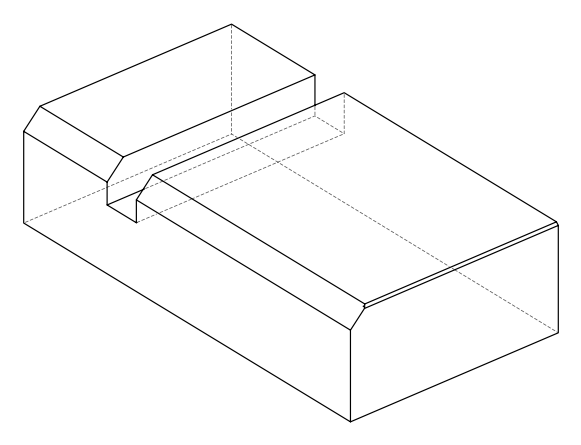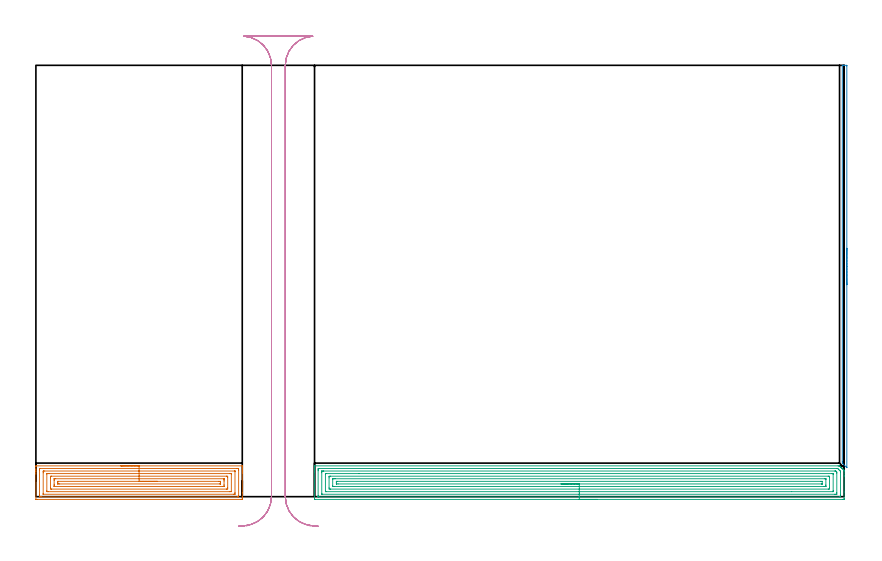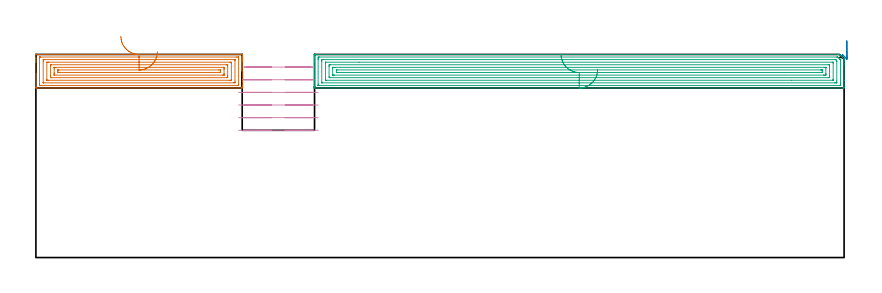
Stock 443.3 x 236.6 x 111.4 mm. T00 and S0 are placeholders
(PLAN: 4 operations, 1 tool changes, 32.5 min)
(1 AREA_MILL | FG_CHAMFER_SURFACE | UGT0205_001 | 6.62 min | 20466 mm3)
(2 AREA_MILL_1 | FG_CHAMFER_SURFACE_1 | UGT0205_001 | 1.91 min | 696 mm3)
(3 AREA_MILL_2 | FG_CHAMFER_SURFACE_2 | UGT0205_001 | 16.54 min | 50468 mm3)
(4 MILL_RECTANGULAR_SLOT | SLOT_RECTANGULAR | UGT0201_004 | Follow Part, ap 8, ae 75% | 7.44 min | 387230 mm3)
(TOOL UGT0205_001 | Chamfer Mill 20 x 3 x 45 deg. | D20 FL50 Z2)
(TOOL UGT0201_004 | End Mill 32 mm | D32 FL53 Z6)
(OP 1 AREA_MILL)
G17 G21 G94 G90
T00 M6
G54
G17 G0 G90 X46.6 Y16.9 S1061 M3
G43 Z121.4 H0
G94 G1 X46.638 Z120.528 F250.
X46.752 Z119.663
X46.941 Z118.812
X47.203 Z117.98
X47.537 Z117.174
X47.94 Z116.4
X48.408 Z115.664
X48.94 Z114.972
X49.529 Z114.329
X50.172 Z113.74
X50.864 Z113.208
X51.6 Z112.74
X52.374 Z112.337
X53.18 Z112.003
X54.012 Z111.741
X54.864 Z111.552
X55.728 Z111.438
X56.6 Z111.4
X113.081
X113.19 Y16.894 Z111.392
X113.2 Y16.679 Z111.178
Y16.017 Z110.516
Y15.2 Z109.699
Y14.73 Z109.226
Y14.495 Z108.992
Y13.851 Z108.348
Y13.616 Z108.113
Y12.972 Z107.466
Y2.069 Z96.566
Y-0.208 Z94.288
Y-0.531 Z93.966
X113.195 Y-1.087 Z93.41
X113.19 Y-1.491 Z93.005
X113.049 Y-1.495 Z93.003
X112.636 Y-1.5 Z93.
X0.564
X0.087 Y-1.494 Z93.003
X0.01 Y-1.491 Z93.005
X0. Y-1.409 Z93.088
Y12.415 Z106.91
Y12.972 Z107.466
Y13.616 Z108.113
Y13.851 Z108.348
Y14.495 Z108.992
Y14.73 Z109.226
Y15.2 Z109.698
X0.001 Y16.681 Z111.179
X0.01 Y16.894 Z111.392
X0.119 Y16.9 Z111.4
X56.6
Y15.486 Z109.986
X110.092
X110.857 Y15.484 Z109.984
X110.984 Y15.483 Z109.983
X111.181 Y15.479 Z109.979
X111.19 Y15.416 Z109.916
X111.197 Y15.273 Z109.773
X111.199 Y14.73 Z109.23
X111.2 Y14.391 Z108.891
X111.199 Y0.67 Z95.17
X111.198 Y0.334 Z94.834
X111.19 Y-0.006 Z94.494
X111.183 Y-0.079 Z94.421
X111.144 Y-0.081 Z94.419
X111.049 Y-0.084 Z94.416
X110.857 Y-0.085 Z94.415
X110.733 Y-0.086 Z94.414
X3.108
X2.343 Y-0.085 Z94.415
X2.216 Y-0.083 Z94.417
X2.019 Y-0.079 Z94.421
X2.01 Y-0.016 Z94.484
X2.003 Y0.127 Z94.627
X2.001 Y0.67 Z95.17
X2. Y1.009 Z95.509
X2.001 Y14.73 Z109.23
X2.002 Y15.066 Z109.566
X2.01 Y15.406 Z109.906
X2.017 Y15.479 Z109.979
X2.056 Y15.481 Z109.981
X2.151 Y15.484 Z109.984
X2.343 Y15.485 Z109.985
X2.467 Y15.486 Z109.986
X56.6
Y14.071 Z108.571
X109.078
X109.153 Y14.07 Z108.57
X109.178 Y14.068 Z108.568
X109.187 Y14.066 Z108.566
X109.19 Y14.05 Z108.55
X109.196 Y13.971 Z108.471
X109.199 Y13.851 Z108.351
X109.2 Y13.731 Z108.231
Y2.308 Z96.808
X109.196 Y1.549 Z96.049
X109.194 Y1.435 Z95.935
X109.181 Y1.336 Z95.836
X109.078 Y1.334 Z95.834
X108.412 Y1.329 Z95.829
X4.122
X4.047 Y1.33 Z95.83
X4.022 Y1.332 Z95.832
X4.013 Y1.334 Z95.834
X4.01 Y1.35 Z95.85
X4.004 Y1.429 Z95.929
X4.001 Y1.549 Z96.049
X4. Y1.669 Z96.169
Y13.092 Z107.592
X4.004 Y13.851 Z108.351
X4.006 Y13.965 Z108.465
X4.019 Y14.064 Z108.564
X4.122 Y14.066 Z108.566
X4.788 Y14.071 Z108.571
X56.6
Y12.657 Z107.157
X106.41
X106.731 Y12.655 Z107.155
X107.106 Y12.65 Z107.15
X107.19 Y12.648 Z107.148
X107.194 Y12.501 Z107.001
X107.199 Y12.192 Z106.692
Y2.916 Z97.416
X107.197 Y2.819 Z97.319
X107.193 Y2.771 Z97.271
X107.191 Y2.752 Z97.252
X107.169 Y2.75 Z97.25
X106.978 Y2.746 Z97.246
X106.41 Y2.743 Z97.243
X106.091
X6.79
X6.469 Y2.745 Z97.245
X6.094 Y2.75 Z97.25
X6.01 Y2.752 Z97.252
X6.006 Y2.899 Z97.399
X6.001 Y3.208 Z97.708
Y12.484 Z106.984
X6.003 Y12.581 Z107.081
X6.007 Y12.629 Z107.129
X6.009 Y12.648 Z107.148
X6.03 Y12.65 Z107.15
X6.222 Y12.654 Z107.154
X6.79 Y12.657 Z107.157
X7.109
X56.6
Y11.243 Z105.743
X104.603
X104.631 Y11.242 Z105.742
X105.19 Y11.215 Z105.715
X105.199 Y10.654 Z105.154
X105.2 Y5.064 Z99.564
X105.198 Y4.504 Z99.004
X105.19 Y4.185 Z98.685
X104.659 Y4.158 Z98.658
X104.631 Y4.157 Z98.657
X8.597
X8.569 Y4.158 Z98.658
X8.01 Y4.185 Z98.685
X8.001 Y4.746 Z99.246
X8. Y10.336 Z104.836
X8.002 Y10.896 Z105.396
X8.01 Y11.215 Z105.715
X8.541 Y11.242 Z105.742
X8.569 Y11.243 Z105.743
X56.6
Y9.829 Z104.329
X102.978
X103.078 Y9.828 Z104.328
X103.144 Y9.826 Z104.326
X103.181 Y9.822 Z104.322
X103.19 Y9.819 Z104.319
X103.192 Y9.8 Z104.3
X103.198 Y9.457 Z103.957
X103.2 Y9.114 Z103.614
Y8.579 Z103.079
Y6.478 Z100.978
X103.198 Y5.943 Z100.443
X103.195 Y5.604 Z100.104
X103.19 Y5.581 Z100.081
X103.178 Y5.578 Z100.078
X103.134 Y5.575 Z100.075
X103.04 Y5.572 Z100.072
X102.852 Y5.571 Z100.071
X102.339
X10.222
X10.122 Y5.572 Z100.072
X10.056 Y5.574 Z100.074
X10.019 Y5.578 Z100.078
X10.01 Y5.581 Z100.081
X10.008 Y5.6 Z100.1
X10.002 Y5.943 Z100.443
X10. Y6.286 Z100.786
Y6.821 Z101.321
Y8.922 Z103.422
X10.002 Y9.457 Z103.957
X10.005 Y9.796 Z104.296
X10.01 Y9.819 Z104.319
X10.022 Y9.822 Z104.322
X10.066 Y9.825 Z104.325
X10.16 Y9.828 Z104.328
X10.348 Y9.829 Z104.329
X10.861
X56.6
Y8.415 Z102.915
X100.35
X101.073 Y8.412 Z102.912
X101.175 Y8.41 Z102.91
X101.183 Y8.409 Z102.909
X101.19 Y8.375 Z102.875
X101.195 Y8.242 Z102.742
X101.198 Y8.076 Z102.576
X101.2 Y7.45 Z101.95
X101.197 Y7.199 Z101.699
X101.192 Y7.033 Z101.533
X101.188 Y6.99 Z101.49
X101.184 Y6.989 Z101.489
X101.164 Y6.987 Z101.487
X101.073 Y6.986 Z101.486
X100.907 Y6.985 Z101.485
X12.85
X12.127 Y6.988 Z101.488
X12.025 Y6.99 Z101.49
X12.017 Y6.991 Z101.491
X12.01 Y7.025 Z101.525
X12.005 Y7.158 Z101.658
X12.002 Y7.325 Z101.825
X12. Y7.95 Z102.45
X12.003 Y8.201 Z102.701
X12.008 Y8.367 Z102.867
X12.012 Y8.41 Z102.91
X12.016 Y8.411 Z102.911
X12.036 Y8.413 Z102.913
X12.127 Y8.414 Z102.914
X12.293 Y8.415 Z102.915
X56.6
X57.472 Z102.953
X58.336 Z103.067
X59.188 Z103.255
X60.02 Z103.518
X60.826 Z103.852
X61.6 Z104.254
X62.336 Z104.723
X63.028 Z105.254
X63.671 Z105.844
X64.26 Z106.487
X64.792 Z107.179
X65.26 Z107.915
X65.663 Z108.688
X65.997 Z109.494
X66.259 Z110.326
X66.448 Z111.178
X66.562 Z112.043
X66.6 Z112.915
G0 Z121.4
M5
M2
(OP 2 AREA_MILL_1)
G17 G21 G94 G90
T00 M6
G54
G17 G0 G90 X444.8 Y136.25 S1061 M3
G43 Z121.4 H0
Z118.9
G94 G1 Y136.212 Z118.028 F250.
Y136.098 Z117.164
Y135.909 Z116.312
Y135.647 Z115.48
Y135.313 Z114.674
Y134.91 Z113.9
Y134.442 Z113.164
Y133.91 Z112.472
Y133.321 Z111.829
Y132.678 Z111.24
Y131.986 Z110.708
Y131.25 Z110.24
Y130.476 Z109.837
Y129.67 Z109.503
Y128.838 Z109.241
Y127.986 Z109.052
Y127.122 Z108.938
Y126.25 Z108.9
Y16.122
X444.799 Y16.057 Z108.901
X444.792 Y15.907 Z108.907
X442.58 Y18.12 Z111.119
X442.412 Y18.287 Z111.285
X442.305 Y18.398 Z111.391
X442.3 Y19.179 Z111.4
Y236.443
X442.302 Y236.59 Z111.388
X442.43 Y236.598 Z111.262
X442.563 Y236.6 Z111.137
X442.935 Z110.764
X443.55 Z110.145
X444.733 Z108.964
X444.791 Y236.597 Z108.905
X444.798 Y236.443 Z108.902
X444.8 Y236.253 Z108.9
Y126.25
Y125.378 Z108.938
Y124.514 Z109.052
Y123.662 Z109.241
Y122.83 Z109.503
Y122.024 Z109.837
Y121.25 Z110.24
Y120.514 Z110.708
Y119.822 Z111.24
Y119.179 Z111.829
Y118.59 Z112.472
Y118.058 Z113.164
Y117.59 Z113.9
Y117.187 Z114.674
Y116.853 Z115.48
Y116.591 Z116.312
Y116.402 Z117.164
Y116.288 Z118.028
Y116.25 Z118.9
G0 Z121.4
M5
M2
(OP 3 AREA_MILL_2)
G17 G21 G94 G90
T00 M6
G54
G17 G0 G90 X308.05 Y-1.5 S1061 M3
G43 Z121.4 H0
Z103.
G94 G1 X308.012 Z102.128 F250.
X307.898 Z101.264
X307.709 Z100.412
X307.447 Z99.58
X307.113 Z98.774
X306.71 Z98.
X306.242 Z97.264
X305.71 Z96.572
X305.121 Z95.929
X304.478 Z95.34
X303.786 Z94.809
X303.05 Z94.34
X302.276 Z93.937
X301.47 Z93.603
X300.638 Z93.341
X299.786 Z93.152
X298.922 Z93.038
X298.05 Z93.
X153.411 Y-1.499 Z93.001
X152.996 Y-1.495 Z93.003
X152.81 Y-1.492 Z93.005
X152.806 Y-1.087 Z93.41
X152.8 Y-0.486 Z94.011
Y13.25 Z107.745
Y13.851 Z108.345
Y14.406 Z108.903
Y14.73 Z109.226
Y15.285 Z109.781
Y15.608 Z110.103
X152.801 Y16.597 Z111.096
X152.81 Y16.894 Z111.393
X152.964 Y16.9 Z111.4
X440.011
X440.802 Y16.894 Z111.391
X440.904 Y16.796 Z111.293
X441.215 Y16.487 Z110.983
X441.35 Y16.351 Z110.849
X441.515 Y16.186 Z110.684
X441.654 Y16.048 Z110.543
X441.796 Y15.905 Z110.402
X441.947 Y15.754 Z110.251
X442.094 Y15.608 Z110.104
X442.243 Y15.458 Z109.956
X442.38 Y15.321 Z109.819
X442.533 Y15.169 Z109.664
X443.022 Y14.678 Z109.178
X443.284 Y14.414 Z108.912
X443.299 Y14.393 Z108.891
X443.3 Y13.805 Z108.304
Y12.972 Z107.467
Y11.77 Z106.267
Y11.215 Z105.709
Y2.567 Z97.064
Y-1.087 Z93.41
X443.296 Y-1.368 Z93.129
X443.29 Y-1.492 Z93.006
X443.164 Y-1.499 Z92.999
X442.689 Y-1.5 Z93.
X298.05
Y-0.086 Z94.414
X155.196 Y-0.085 Z94.415
X155.071
X154.84 Y-0.08 Z94.42
X154.817 Y-0.079 Z94.421
X154.81 Y-0.067 Z94.433
X154.804 Y-0.037 Z94.463
X154.802 Y-0.007 Z94.493
X154.8 Y0.182 Z94.682
Y0.67 Z95.17
Y14.241 Z108.741
X154.802 Y14.73 Z109.23
X154.807 Y15.113 Z109.613
X154.822 Y15.479 Z109.979
X155.196 Y15.484 Z109.984
X155.322 Y15.485 Z109.985
X439.243
X439.626 Y15.481 Z109.981
X439.721 Y15.479 Z109.979
X439.768 Y15.471 Z109.971
X439.831 Y15.41 Z109.91
X440.011 Y15.238 Z109.738
X440.52 Y14.73 Z109.23
X440.904 Y14.346 Z108.846
X441.149 Y14.095 Z108.595
X441.268 Y13.97 Z108.47
X441.29 Y13.939 Z108.439
X441.294 Y13.906 Z108.406
X441.297 Y13.851 Z108.351
X441.3 Y13.461 Z107.961
Y1.159 Z95.659
X441.298 Y0.67 Z95.17
X441.293 Y0.287 Z94.787
X441.278 Y-0.079 Z94.421
X440.904 Y-0.084 Z94.416
X440.778 Y-0.085 Z94.415
X298.05 Y-0.086 Z94.414
Y1.328 Z95.828
X156.982 Y1.329 Z95.829
X156.907 Y1.33 Z95.83
X156.848 Y1.332 Z95.832
X156.817 Y1.335 Z95.835
X156.81 Y1.371 Z95.871
X156.804 Y1.549 Z96.049
X156.801 Y1.728 Z96.228
X156.8 Y13.151 Z107.651
X156.805 Y13.851 Z108.351
X156.808 Y14.023 Z108.523
X156.822 Y14.065 Z108.565
X156.871 Y14.067 Z108.567
X156.982 Y14.069 Z108.569
X157.651 Y14.071 Z108.571
X157.875 Y14.072 Z108.572
X438.225 Y14.071 Z108.571
X438.449 Y14.07 Z108.57
X438.598 Y14.068 Z108.568
X438.714 Y14.065 Z108.565
X438.763 Y14.025 Z108.525
X438.946 Y13.851 Z108.351
X439.118 Y13.68 Z108.18
X439.288 Y13.501 Z108.001
X439.296 Y13.151 Z107.651
X439.299 Y12.972 Z107.472
X439.3 Y2.249 Z96.749
X439.296 Y1.549 Z96.049
X439.292 Y1.377 Z95.877
X439.278 Y1.335 Z95.835
X439.229 Y1.333 Z95.833
X439.118 Y1.331 Z95.831
X438.449 Y1.329 Z95.829
X438.225 Y1.328 Z95.828
X298.05
Y2.743 Z97.243
X159.34
X158.932 Y2.745 Z97.245
X158.848 Y2.747 Z97.247
X158.817 Y2.749 Z97.249
X158.81 Y2.785 Z97.285
X158.806 Y2.882 Z97.382
X158.8 Y3.275 Z97.775
Y12.093 Z106.593
X158.803 Y12.517 Z107.017
X158.807 Y12.622 Z107.122
X158.809 Y12.644 Z107.144
X158.83 Y12.65 Z107.15
X158.897 Y12.653 Z107.153
X159.089 Y12.656 Z107.156
X177.259 Y12.657 Z107.157
X436.76
X437.168 Y12.655 Z107.155
X437.252 Y12.653 Z107.153
X437.284 Y12.651 Z107.151
X437.29 Y12.615 Z107.115
X437.294 Y12.518 Z107.018
X437.3 Y12.125 Z106.625
Y3.306 Z97.806
X437.297 Y2.883 Z97.383
X437.293 Y2.778 Z97.278
X437.291 Y2.756 Z97.256
X437.27 Y2.75 Z97.25
X437.203 Y2.747 Z97.247
X437.011 Y2.744 Z97.244
X414.546 Y2.743 Z97.243
X298.05
Y4.157 Z98.657
X161.474 Y4.158 Z98.658
X161.446
X160.81 Y4.185 Z98.685
X160.801 Y4.82 Z99.32
Y10.336 Z104.836
X160.803 Y10.969 Z105.469
X160.81 Y11.215 Z105.715
X161.419 Y11.242 Z105.742
X161.446
X434.626
X434.654
X435.29 Y11.215 Z105.715
X435.299 Y10.58 Z105.08
X435.3 Y5.064 Z99.564
X435.297 Y4.431 Z98.931
X435.29 Y4.185 Z98.685
X434.681 Y4.158 Z98.658
X434.654
X298.05 Y4.157 Z98.657
Y5.571 Z100.071
X163.609
X163.232 Y5.573 Z100.073
X162.855 Y5.577 Z100.077
X162.814 Y5.578 Z100.078
X162.809 Y5.613 Z100.113
X162.803 Y5.688 Z100.188
X162.801 Y5.801 Z100.301
X162.8 Y5.943 Z100.443
X162.801 Y9.457 Z103.957
X162.803 Y9.67 Z104.17
X162.807 Y9.776 Z104.276
X162.811 Y9.822 Z104.322
X162.859 Y9.824 Z104.324
X163.232 Y9.827 Z104.327
X163.748 Y9.829 Z104.329
X164.125
X432.491
X432.868 Y9.827 Z104.327
X433.245 Y9.823 Z104.323
X433.287 Y9.822 Z104.322
X433.291 Y9.787 Z104.287
X433.297 Y9.712 Z104.212
X433.299 Y9.599 Z104.099
X433.3 Y9.457 Z103.957
Y6.396 Z100.896
X433.299 Y5.943 Z100.443
X433.297 Y5.73 Z100.23
X433.293 Y5.624 Z100.124
X433.289 Y5.578 Z100.078
X433.241 Y5.576 Z100.076
X432.868 Y5.573 Z100.073
X432.353 Y5.571 Z100.071
X431.975
X298.05
Y6.985 Z101.485
X165.744 Y6.986 Z101.486
X165.018 Y6.989 Z101.489
X164.844 Y6.992 Z101.492
X164.808 Y6.998 Z101.498
X164.806 Y7.005 Z101.505
X164.802 Y7.034 Z101.534
X164.801 Y8.128 Z102.628
X164.803 Y8.271 Z102.771
X164.808 Y8.385 Z102.885
X164.812 Y8.41 Z102.91
X164.815 Y8.411 Z102.911
X164.836 Y8.413 Z102.913
X165.018 Y8.414 Z102.914
X165.184 Y8.415 Z102.915
X430.356 Y8.414 Z102.914
X431.082 Y8.411 Z102.911
X431.256 Y8.408 Z102.908
X431.292 Y8.402 Z102.902
X431.294 Y8.395 Z102.895
X431.298 Y8.366 Z102.866
X431.299 Y7.272 Z101.772
X431.297 Y7.129 Z101.629
X431.292 Y7.015 Z101.515
X431.288 Y6.99 Z101.49
X431.285 Y6.989 Z101.489
X431.264 Y6.987 Z101.487
X431.082 Y6.986 Z101.486
X430.916 Y6.985 Z101.485
X298.05
X297.178 Z101.523
X296.314 Z101.637
X295.462 Z101.826
X294.63 Z102.088
X293.824 Z102.422
X293.05 Z102.825
X292.314 Z103.294
X291.622 Z103.825
X290.979 Z104.414
X290.39 Z105.057
X289.858 Z105.75
X289.39 Z106.485
X288.987 Z107.259
X288.653 Z108.065
X288.391 Z108.897
X288.202 Z109.749
X288.088 Z110.614
X288.05 Z111.485
G0 Z121.4
M5
M2
(OP 4 MILL_RECTANGULAR_SLOT)
G17 G21 G94 G90
T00 M6
G54
G17 G0 G90 X150.599 Y-16.129 S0 M3
G43 Z121.4 H0
Z104.467
G94 G1 X147.752 Y-15.183 F250.
G2 X136.8 Y0. R16. F500.
G1 Y236.6
G2 X151.821 Y252.57 R16.
G1 Y252.6
X114.179
Y252.57
G2 X129.2 Y236.6 R16.
G1 Y0.
G2 X118.248 Y-15.183 R16.
G1 X115.401 Y-16.129 F250.
G0 X152.727 Y-16.279 Z97.533
G1 X149.781 Y-15.713
G2 X136.8 Y0. R16. F500.
G1 Y236.6
G2 X151.821 Y252.57 R16.
G1 Y252.6
X114.179
Y252.57
G2 X129.2 Y236.6 R16.
G1 Y0.
G2 X116.204 Y-15.715 R16.
G1 X113.258 Y-16.279 F250.
G0 X154.815 Y-16.154 Z90.6
G1 X151.821 Y-15.97
G2 X136.8 Y0. R16. F500.
G1 Y236.6
G2 X151.821 Y252.57 R16.
G1 Y252.6
X114.179
Y252.57
G2 X129.2 Y236.6 R16.
G1 Y0.
G2 X114.179 Y-15.97 R16.
G1 X111.185 Y-16.154 F250.
G0 X154.815 Z83.667
G1 X151.821 Y-15.97
G2 X136.8 Y0. R16. F500.
G1 Y236.6
G2 X151.821 Y252.57 R16.
G1 Y252.6
X114.179
Y252.57
G2 X129.2 Y236.6 R16.
G1 Y0.
G2 X114.179 Y-15.97 R16.
G1 X111.185 Y-16.154 F250.
G0 X154.815 Z76.733
G1 X151.821 Y-15.97
G2 X136.8 Y0. R16. F500.
G1 Y236.6
G2 X151.821 Y252.57 R16.
G1 Y252.6
X114.179
Y252.57
G2 X129.2 Y236.6 R16.
G1 Y0.
G2 X114.179 Y-15.97 R16.
G1 X111.185 Y-16.154 F250.
G0 X154.815 Z69.8
G1 X151.821 Y-15.97
G2 X136.8 Y0. R16. F500.
G1 Y236.6
G2 X151.821 Y252.57 R16.
G1 Y252.6
X114.179
Y252.57
G2 X129.2 Y236.6 R16.
G1 Y0.
G2 X114.179 Y-15.97 R16.
G1 X111.185 Y-16.154 F250.
G0 Z121.4
M5
M2
